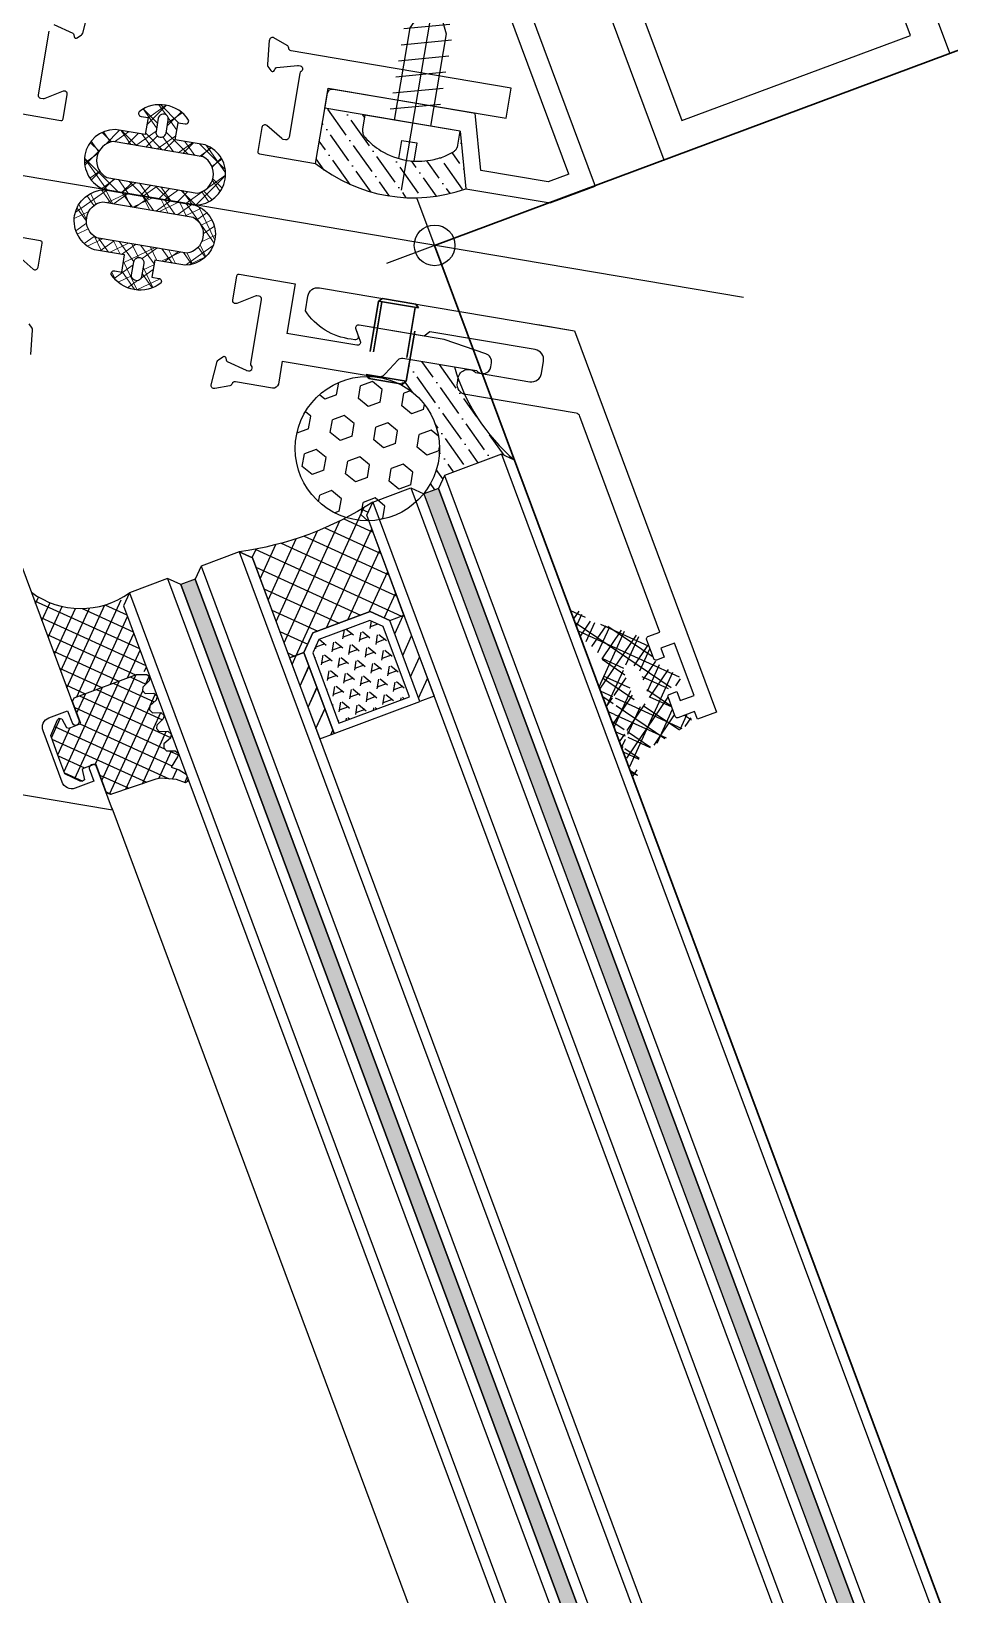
# Model space of a CAD drawing. Extents: x 12199666 to 24617114, y 1197707 to 2548648.
# Drawn here: x 12327070.4 to 12327160.7, y 1255445.2 to 1255598.9 of the extents above; entities that cross this region are included whole.
import ezdxf

# ---------------------------------------------------------------- set-up
doc = ezdxf.new("R2010")
doc.units = 0
doc.header["$LTSCALE"] = 10
doc.header["$MEASUREMENT"] = 0
for name, pattern in [('TX-PLAN-T1-F11$0$ACAD_ISO04W100', [30, 24, -3, 0, -3]), ('TX-PLAN-T1-F11$0$CENTER-PISA', [11, 6, -2, 1, -2]), ('TX-PLAN-T1-F11$0$DASHED', [0.75, 0.5, -0.25]), ('TX-PLAN-T1-F11$0$HIDDEN-PISA', [4.5, 2.5, -2])]:
    doc.linetypes.add(name, pattern=pattern)
for name, color, linetype, lineweight in [('TX-PLAN-T1-F11$0$_EDO-ALUMINIUM-SECTION', 90, 'Continuous', 30), ('TX-PLAN-T1-F11$0$Xref- ELE$0$Hatch', 9, 'Continuous', 13), ('TX-PLAN-T1-F11$0$Xref- ELE$0$Hatch @ 1 VP1', 9, 'Continuous', 13), ('TX-PLAN-T1-F11$0$Xref- ELE$0$Hatch @ 1 VPModel', 9, 'Continuous', 13), ('TX-PLAN-T1-F11$0$幕墙线', 114, 'Continuous', 30)]:
    doc.layers.add(name, color=color, linetype=linetype, lineweight=lineweight)
for name, color, linetype in [('TX-PLAN-T1-F11$0$AXIS', 3, 'Continuous'), ('TX-PLAN-T1-F11$0$CW', 4, 'Continuous'), ('TX-PLAN-T1-F11$0$F-Alum', 4, 'Continuous'), ('TX-PLAN-T1-F11$0$F-center', 6, 'TX-PLAN-T1-F11$0$ACAD_ISO04W100'), ('TX-PLAN-T1-F11$0$F-dim', 1, 'Continuous'), ('TX-PLAN-T1-F11$0$F-Glass', 5, 'Continuous'), ('TX-PLAN-T1-F11$0$F-seslants', 8, 'Continuous'), ('TX-PLAN-T1-F11$0$F_MISC', 8, 'Continuous'), ('TX-PLAN-T1-F11$0$GLAZING', 8, 'Continuous'), ('TX-PLAN-T1-F11$0$Hatch', 8, 'Continuous'), ('TX-PLAN-T1-F11$0$Hatch @ 1 VP1', 8, 'Continuous'), ('TX-PLAN-T1-F11$0$Hatch @ 1 VPModel', 8, 'Continuous'), ('TX-PLAN-T1-F11$0$PJ', 4, 'Continuous'), ('TX-PLAN-T1-F11$0$TC', 4, 'Continuous')]:
    doc.layers.add(name, color=color, linetype=linetype)

# ---------------------------------------------------------------- blocks, each defined once
blk = doc.blocks.new('*U339')
at = {"layer": 'TX-PLAN-T1-F11$0$Xref- ELE$0$Hatch @ 1 VP1'}
h = blk.add_hatch(dxfattribs=at)
h.set_pattern_fill('M_GASKET-PISA', color=256, pattern_type=2)
h.set_pattern_definition([(35.42361603529756, (-1214.761376000002, -14855.407933), (-0.8694256507828642, 1.222333439680349), []), (125.4236160352975, (-1214.761376000002, -14855.407933), (-1.222333439680349, -0.8694256507828639), [])])
edge = h.paths.add_edge_path(flags=16)
edge.add_line((-41815.07919855467, 17823.42139201995), (-41813.77919855462, 17823.42139201995))
edge.add_arc((-41813.77919855462, 17822.92139201995), 0.5, -90, 90, ccw=False)
edge.add_line((-41813.77919855462, 17822.42139201995), (-41815.07919855467, 17822.42139201995))
edge.add_arc((-41815.07919855467, 17822.92139201995), 0.5, 90, 270, ccw=False)
edge = h.paths.add_edge_path()
edge.add_line((-41813.27919855455, 17818.4213668968), (-41813.27919855462, 17821.42139201995))
edge.add_line((-41813.27919855462, 17821.42139201995), (-41814.97919855457, 17821.42139201995))
edge.add_line((-41814.97919855457, 17821.42139201995), (-41814.97919855457, 17820.72139202))
edge.add_arc((-41815.27919855458, 17820.72139201998), 0.3000000000174623, -115.05761541500061, 4.8635797611495946e-09, ccw=False)
edge.add_arc((-41813.09559109848, 17822.92139202004), 3.383607456175075, 133.070694364177, 226.9293056383509, ccw=False)
edge.add_arc((-41815.27919855466, 17825.12139202001), 0.3000000000240535, 2.084391326206969e-09, 115.0576154218833, ccw=False)
edge.add_line((-41814.97919855463, 17825.12139202002), (-41814.97919855457, 17824.42139201995))
edge.add_line((-41814.97919855457, 17824.42139201995), (-41813.27919855462, 17824.42139201995))
edge.add_line((-41813.27919855462, 17824.42139201995), (-41813.27919855468, 17827.42139201984))
edge.add_arc((-41810.27919855456, 17826.87139201984), 3.050000000114375, 10.388857815061783, 169.6111421849382, ccw=False)
edge.add_line((-41807.27919855445, 17827.42139201984), (-41807.27919855437, 17818.42139201997))
edge.add_arc((-41810.27919855451, 17818.97139202002), 3.050000000151531, 190.3888578138809, 349.6111421841629, ccw=False)
edge.add_line((-41812.07919855455, 17818.42136689683), (-41812.07919855467, 17827.42139201984))
edge.add_arc((-41810.27919855456, 17826.82523817369), 1.896153846257486, 18.324694090130095, 161.6753059098699, ccw=False)
edge.add_line((-41808.47919855445, 17827.42139201984), (-41808.47919855437, 17818.42139201996))
edge.add_arc((-41810.2791985545, 17819.01754586615), 1.896153846287313, 198.3246940877339, 341.6753059085472, ccw=False)
at = {"layer": 'TX-PLAN-T1-F11$0$Xref- ELE$0$Hatch @ 1 VPModel'}
h = blk.add_hatch(dxfattribs=at)
h.set_pattern_fill('M_GASKET-PISA', color=256, pattern_type=2)
h.set_pattern_definition([(45, (-1214.761376000002, -14855.407933), (-1.060660171779821, 1.060660171779821), []), (135, (-1214.761376000002, -14855.407933), (-1.060660171779821, -1.060660171779821), [])])
edge = h.paths.add_edge_path(flags=16)
edge.add_line((-41815.07919855467, 17823.42139201995), (-41813.77919855462, 17823.42139201995))
edge.add_arc((-41813.77919855462, 17822.92139201995), 0.5, -90, 90, ccw=False)
edge.add_line((-41813.77919855462, 17822.42139201995), (-41815.07919855467, 17822.42139201995))
edge.add_arc((-41815.07919855467, 17822.92139201995), 0.5, 90, 270, ccw=False)
edge = h.paths.add_edge_path()
edge.add_line((-41813.27919855455, 17818.4213668968), (-41813.27919855462, 17821.42139201995))
edge.add_line((-41813.27919855462, 17821.42139201995), (-41814.97919855457, 17821.42139201995))
edge.add_line((-41814.97919855457, 17821.42139201995), (-41814.97919855457, 17820.72139202))
edge.add_arc((-41815.27919855458, 17820.72139201998), 0.3000000000174623, -115.05761541500061, 4.8635797611495946e-09, ccw=False)
edge.add_arc((-41813.09559109848, 17822.92139202004), 3.383607456175075, 133.070694364177, 226.9293056383509, ccw=False)
edge.add_arc((-41815.27919855466, 17825.12139202001), 0.3000000000240535, 2.084391326206969e-09, 115.0576154218833, ccw=False)
edge.add_line((-41814.97919855463, 17825.12139202002), (-41814.97919855457, 17824.42139201995))
edge.add_line((-41814.97919855457, 17824.42139201995), (-41813.27919855462, 17824.42139201995))
edge.add_line((-41813.27919855462, 17824.42139201995), (-41813.27919855468, 17827.42139201984))
edge.add_arc((-41810.27919855456, 17826.87139201984), 3.050000000114375, 10.388857815061783, 169.6111421849382, ccw=False)
edge.add_line((-41807.27919855445, 17827.42139201984), (-41807.27919855437, 17818.42139201997))
edge.add_arc((-41810.27919855451, 17818.97139202002), 3.050000000151531, 190.3888578138809, 349.6111421841629, ccw=False)
edge.add_line((-41812.07919855455, 17818.42136689683), (-41812.07919855467, 17827.42139201984))
edge.add_arc((-41810.27919855456, 17826.82523817369), 1.896153846257486, 18.324694090130095, 161.6753059098699, ccw=False)
edge.add_line((-41808.47919855445, 17827.42139201984), (-41808.47919855437, 17818.42139201996))
edge.add_arc((-41810.2791985545, 17819.01754586615), 1.896153846287313, 198.3246940877339, 341.6753059085472, ccw=False)
blk = doc.blocks.new('TX-PLAN-T1-F11$0$Xref- ELE$0$GAE0002', base_point=(-41818.77919855453, 17822.92139201999))
at = {"color": 0, "linetype": 'ByBlock'}
for points in [[(-41813.27919855455, 17818.4213668968), (-41813.27919855462, 17821.42139201995), (-41814.97919855457, 17821.42139201995), (-41814.97919855457, 17820.72139202, -0.548945891858276), (-41815.4062573781, 17820.44962731407, -0.4340790099980792), (-41815.40625737821, 17825.39315672591, -0.5489458918577889), (-41814.97919855463, 17825.12139202002), (-41814.97919855457, 17824.42139201995), (-41813.27919855462, 17824.42139201995), (-41813.27919855468, 17827.42139201984, -0.8333333333398008), (-41807.27919855445, 17827.42139201984), (-41807.27919855437, 17818.42139201997, -0.833333333342024), (-41813.27919855468, 17818.42139202007)], [(-41812.07919855455, 17818.42136689683), (-41812.07919855467, 17827.42139201984, -0.7222222222395137), (-41808.47919855445, 17827.42139201984), (-41808.47919855437, 17818.42139201996, -0.7222222222456893), (-41812.07919855467, 17818.42139202007)]]:
    blk.add_lwpolyline(points, format="xyb", dxfattribs=at)
blk.add_lwpolyline([(-41815.07919855467, 17823.42139201995), (-41813.77919855462, 17823.42139201995, -0.9999999999999999), (-41813.77919855462, 17822.42139201995), (-41815.07919855467, 17822.42139201995, -0.9999999999999999)], format="xyb", close=True, dxfattribs=at)
at = {"layer": 'TX-PLAN-T1-F11$0$Xref- ELE$0$Hatch'}
blk.add_blockref('*U339', (0, 0), dxfattribs=at)
blk = doc.blocks.new('TX-PLAN-T1-F11$0$A$C3FFC0167')
at = {"layer": 'TX-PLAN-T1-F11$0$F-dim'}
for p, q in [((0, 5), (0, -5)), ((-5, 0), (5, 0))]:
    blk.add_line(p, q, dxfattribs=at)
blk.add_circle((0, 0), 2, dxfattribs=at)
blk = doc.blocks.new('TX-PLAN-T1-F11$0$#10x13_Pan-flat-3')
at = {"color": 8, "linetype": 'TX-PLAN-T1-F11$0$HIDDEN-PISA'}
for p, q in [((-1.711377303647168, 10.79835977248877), (1.327780362582416, 11.6126996170351)), ((-2.400000006142363, 9.013843874672602), (1.996997242757061, 10.19201573984174)), ((-2.40000000505097, 7.413843874674058), (2.39999999407155, 8.700000001605076)), ((-2.400000003959576, 5.813843874675513), (2.399999995162943, 7.100000001606531)), ((-2.400000002875458, 4.213843874676968), (2.399999996247061, 5.500000001607987)), ((-2.400000001784065, 2.613843874678423), (2.399999997338455, 3.900000001609442)), ((-2.400000000699947, 1.013843874672602), (2.399999998429848, 2.300000001610897))]:
    blk.add_line(p, q, dxfattribs=at)
for points in [[(-1.790000000022701, -1.251464709639549e-09), (-1.790000006294576, 9.199999998738349), (-8.869392331689596e-09, 12.99999999994179), (1.78999999370717, 9.200000001175795), (1.789999999979045, 1.178705133497715e-09)], [(-0.7499999975334504, -3.659838021652831), (-0.7499999987630872, -1.850000000558794), (0.7500000012369128, -1.849999999540159), (0.7500000024665496, -3.659838020634197)]]:
    blk.add_lwpolyline(points, dxfattribs=at)
at = {"color": 32, "flags": 128}
blk.add_lwpolyline([(-4.750000000021828, -3.281456883996725e-09), (-4.749999999090505, -1.390168597587035, 0.02044951340221976), (-4.746657334493648, -1.471864103412372, 0.04398758774826101), (-4.716998160060029, -1.644951949376264, 0.0521855455310235), (-4.643293307010026, -1.839642807550263, 0.08249689016993748), (-4.4499858410054, -2.104325317188341, 0.02582980303273893), (-4.372616108048533, -2.172696028275823, 0.07268352806201751), (-2.617075641232077, -3.194163244705123, 0.09869610361643641), (0.08183213378651999, -3.69952322718018, 0.08249638678170287), (2.347977953162626, -3.295875031042669, 0.05218730035141757), (3.66753867942316, -2.666293208916613, 0.03066688341591993), (4.372616110929812, -2.172696022316813, 0.01330350973470385), (4.413354222931957, -2.138474128398229, 0.03657129110302831), (4.515303253050661, -2.033838485651358, 0.03475147926750673), (4.597077649370476, -1.921637741856102, 0.02182096229391937), (4.640176463399257, -1.845784510762314, 0.02280395151312757), (4.677971628436353, -1.76281944513903, 0.02280645284837659), (4.708056659233989, -1.676747445577348, 0.02181846118107081), (4.729386651873938, -1.592163116256415, 0.03475398225205351), (4.74792484894715, -1.454558013821952, 0.01610989314854271), (4.750000000909495, -1.390168591096881), (4.749999999978172, 3.194145392626524e-09)], format="xyb", close=True, dxfattribs=at)
at = {"layer": 'TX-PLAN-T1-F11$0$AXIS', "color": 8, "linetype": 'TX-PLAN-T1-F11$0$CENTER-PISA'}
blk.add_line((-1.088483259081841e-08, 15.98909419596748), (4.547473508864641e-09, -6.700000000018917), dxfattribs=at)
blk = doc.blocks.new('TX-PLAN-T1-F11$0$TY001')
at = {"layer": 'TX-PLAN-T1-F11$0$F-seslants'}
h = blk.add_hatch(dxfattribs=at)
h.set_pattern_fill('ANSI36', color=256, scale=10)
h.set_pattern_definition([(45, (51659.15010211314, 73373.3115634953), (0.6629126073623882, 2.430679560328757), [3.125, -0.625, 0, -0.625])])
h.paths.add_polyline_path([(9.31932475650683, 8.505888903877349, -0.02582980297440925), (9.387695467565209, 8.583258636601386, -0.08249689016993748), (9.65237797726877, 8.776566102431389, -0.05218554553102349), (9.847068835515529, 8.8502709553577, -0.04398758774826101), (10.02015668153763, 8.879930129667628, -0.0204495134361547), (10.10185218742117, 8.883272794206277), (11.49202078185044, 8.88327279422083), (11.49202078161761, 12.88240874800249), (6, 12.88240874816256, 0.2608104144078784), (6, -2.09538701477868), (11.49202078185044, -0.6167272057937225), (10.101852187654, -0.6167272057937225, -0.01610989316636307), (10.03746276488528, -0.6146520537877223, -0.03475398225205351), (9.89985766238533, -0.5961138566199224, -0.02181846118107081), (9.815273333108053, -0.5747838639217662, -0.02280645284837659), (9.729201333597302, -0.5446988330659224, -0.02280395151312758), (9.646236267872155, -0.5069036679778947, -0.02182096229391937), (9.570383036741987, -0.4638048538909061, -0.03475147926750674), (9.458182292990386, -0.3820304574910551, -0.03657129110302829), (9.353546650381759, -0.2800814273068681, -0.0133035096243883), (9.319324756739661, -0.2393433156394167, -0.03066688343163973), (8.825727570336312, 0.4657341165584512, -0.05218730035141757), (8.196145749185234, 1.78529484324099, -0.08249638678170287), (7.792497554561123, 4.051440662879031, -0.09869610361643641), (8.297857538796961, 6.750348437562934, -0.0726835280703614)])
at = {"layer": 'TX-PLAN-T1-F11$0$F-Alum', "flags": 128}
for points in [[(6, 44.62494049289671), (6, 44.62494049289671), (6, 38.28240872183233, 0.4142135623219491), (6.199999999953434, 38.08240872186434), (8.604907018365338, 38.08240872184979, 0.5854977655323537), (8.860984503291547, 38.53869154803397), (7.843922599917278, 40.20520002186822, -0.1378519999999419), (7.800000000046566, 40.3614829218568), (7.800000000046566, 40.58240872186434, -0.4142140000029491), (8.099999999860302, 40.8824087218527), (14.45278639998287, 40.8824087218818, 0.2134219999990182)], [(15.18977779988199, 40.5442587218713), (14.6587175000459, 38.56231472185755, -0.2679490000007903), (14.51729610003531, 38.42089332187606), (14.34823619993404, 38.37559392186813, 0.2679489999965194), (14.20681490004063, 38.2341725218721, 0.06554299999994298), (14.19999999995343, 38.18240872188471, 0.198911999996341), (14.25857870001346, 38.04098732185957), (14.62233179993927, 37.67723432186176, 0.1763269999970842), (14.80831709993072, 37.59050792186463), (17.17385330004618, 37.38355032185791, 0.0218199999991916)]]:
    blk.add_lwpolyline(points, format="xyb", dxfattribs=at)
blk.add_lwpolyline([(9.09255196643062, -11.85761746624485), (78.35422935755923, 28.15642345116066), (78.35422935755923, 67.55850777409796), (65.99552698526531, 88.95061007936602), (67.72729847277515, 89.95109372012666), (80.35422935755923, 68.09470547204546), (80.35422935755923, 27.00209521962097), (8.361264120787382, -14.58987259608693)], dxfattribs=at)
at = {"layer": 'TX-PLAN-T1-F11$0$F-Alum'}
blk.add_lwpolyline([(16.49999999860302, -4.866727205939242), (16.49999999930151, 14.37491890779347), (16.5, 17.08240862868843, -0.3595081371707617), (16.74324940005317, 17.37699217445333, 0.2637249999956934), (16.96840649982914, 17.56896947445057), (17.48190779983997, 18.97980277445458, 0.08748900000110169), (17.5, 19.08240877445496, 0.414214000000818), (17.19999999995343, 19.38240877445787, 0.0218199999991916), (17.17385330004618, 19.38126717446721), (14.80831709993072, 19.17430957446049, 0.1763269999970842), (14.62233179993927, 19.08758317446336), (14.25857870001346, 18.72383017446555, 0.198911999996341), (14.19999999995343, 18.58240877444041, 0.06554299999994298), (14.20681490004063, 18.53064497445303, 0.2679489999965194), (14.34823619993404, 18.38922357445699), (14.51729610003531, 18.34392417444906, -0.2679490000007903), (14.6587175000459, 18.20250277446758), (15.18977779988199, 16.22055877445382, -0.06554300000034483), (15.19999999995343, 16.14291307446547), (15.19999999995343, 15.98240877444914, -0.4142139999965558), (14.89999999990687, 15.68240877446078, -0.2134220000012545), (14.67639319994487, 15.78240877445205, 0.2134219999990182), (14.45278639998287, 15.88240877444332), (8.099999999860302, 15.88240877447242, -0.4142140000029491), (7.800000000046566, 16.18240877446078), (7.800000000046566, 16.40333457446832, -0.1378519999999419), (7.843922599917278, 16.5596174744569), (8.860984503291547, 18.22612594829116, 0.5854977655323537), (8.604907018365338, 18.68240877447533), (6.199999999953434, 18.68240877446078, 0.4142135623219491), (6, 18.4824087744928), (6, 12.88240874816256), (12.98969077528454, 12.88240874795883, -0.4142135623730951), (13.48969077528454, 12.38240874795883), (13.48969077528454, -4.866727205939242)], format="xyb", close=True, dxfattribs=at)
for points in [[(11.49202078185044, -0.6167272057937225), (11.49202078161761, 12.88240874814801), (13.48969077528454, 12.88240874817711), (13.48969077528454, -1.772401534864912)], [(11.49202078185044, -0.6167272057937225), (6, -2.09538701477868), (6, -10.50267945055384), (8.361264120787382, -14.58987259608693)], [(9.09255196643062, -11.85761746624485), (8, -9.966481752388063), (8, -3.249715246318374), (13.48969077528454, -1.772401534864912)]]:
    blk.add_lwpolyline(points, dxfattribs=at)
at = {"layer": 'TX-PLAN-T1-F11$0$F-Alum', "flags": 128}
for points in [[(38.00336015643552, -5.828000438850722), (12.03444380452856, -20.8308320096985), (27.04169837292284, -46.80740424868418), (53.01061472506262, -31.80457267785096)], [(36.90642838552594, -9.926383129684837), (16.13282649754547, -21.92776378113194), (28.13863014383242, -42.70902155785006), (48.91223203204572, -30.70764090638841)]]:
    blk.add_lwpolyline(points, close=True, dxfattribs=at)
at = {"layer": 'TX-PLAN-T1-F11$0$F-center'}
blk.add_line((0, -30.81192101103079), (0, 345.6712806450087), dxfattribs=at)
at = {"layer": 'TX-PLAN-T1-F11$0$Hatch'}
blk.add_arc((19.38038502889685, 5.393510866648285), 15.33356758874301, 150.764598416439, 209.2354015835611, dxfattribs=at)
at = {"layer": 'TX-PLAN-T1-F11$0$F_MISC', "extrusion": (3.582137313528093e-07, -2.990597548224695e-06, 0.9999999999954641), "xscale": -1, "rotation": 359.8842813538839}
blk.add_blockref('TX-PLAN-T1-F11$0$Xref- ELE$0$GAE0002', (11.49183384958219, 28.36670197434236, -9.659877161339247e-05), dxfattribs=at)
at = {"layer": 'TX-PLAN-T1-F11$0$F_MISC'}
for name, p, rotation in [('TX-PLAN-T1-F11$0$#10x13_Pan-flat-3', (11.49202078185044, 4.133272794191726), 269.9999999616367), ('TX-PLAN-T1-F11$0$A$C3FFC0167', (0, 0), 30.01599997489868)]:
    blk.add_blockref(name, p, dxfattribs=dict(at, rotation=rotation))
blk = doc.blocks.new('*U340')
at = {"layer": 'TX-PLAN-T1-F11$0$Hatch @ 1 VP1'}
h = blk.add_hatch(dxfattribs=at)
h.set_pattern_fill('M_GASKET-PISA', color=256, style=0, pattern_type=2)
h.set_pattern_definition([(35.42361603529756, (46.60972058696914, 1.263505759628975), (-0.8694256507828639, 1.222333439680349), []), (125.4236160352975, (46.60972058696914, 1.263505759628975), (-1.222333439680349, -0.8694256507828639), [])])
edge = h.paths.add_edge_path()
edge.add_arc((-1.005758292417113, 2.700000001565058), 1.500000000000064, 269.9999999999914, 310.5724313148193)
edge.add_line((-0.03014508089836454, 1.560623478412708), (1.229683999648614, 2.639376524703948))
edge.add_arc((2.205297211167363, 1.500000001551598), 1.500000000000089, 89.99999999999142, 130.5724313148186, ccw=False)
edge.add_line((2.20529721116759, 3.000000001551598), (2.741785272946117, 3.00000000156524))
edge.add_arc((2.741785272946345, 6.00000000156524), 3.000000000000028, 269.9999999999956, 323.2382780301331)
edge.add_line((5.145179432466875, 4.204534459154274), (7.713046174758574, 7.641857975019775))
edge.add_arc((7.793159313408751, 7.58200912360553), 0.09999999999985255, 115.93827802975, 143.2382780298942, ccw=False)
edge.add_line((7.749419046879666, 7.671935699677306), (9.503507258835953, 8.525123814462859))
edge.add_arc((9.394279516007828, 8.750000003056812), 0.249999999999963, 295.9069544241082, 449.9999999998437)
edge.add_line((9.39427951600851, 9.000000003056812), (6.620583798811595, 9.000000003062269))
edge.add_line((6.620583798811595, 9.000000003062269), (4.773622509620282, 8.04671219667307))
edge.add_arc((3.62699862340969, 10.26825527831079), 2.499999999999945, 214.0621029693552, 297.299999999996, ccw=False)
edge.add_arc((1.307391891253701, 8.70000000312939), 0.2999999999997213, 34.06210296926611, 89.99999999978287)
edge.add_line((1.307391891254838, 9.000000003128662), (-1.589216802361761, 9.000000003135028))
edge.add_arc((-1.589216802362216, 8.750000003135028), 0.2499999999999152, 89.99999999989583, 256.4770942316625)
edge.add_line((-1.64767532243286, 8.506930874220416), (-0.02726917610675628, 8.096945104279257))
edge.add_arc((-0.05179766443939116, 7.999999999915417), 0.0999999999999834, -90.00000000013023, 75.80132993312759, ccw=False)
edge.add_line((-0.05179766443961853, 7.899999999915053), (-0.108955418213327, 7.899999999915053))
edge.add_arc((-0.1089554182137817, 10.39999999991505), 2.499999999999434, 215.2344178976467, 270.00000000001046, ccw=False)
edge.add_arc((-2.2326314786485, 8.900000003135574), 0.1000000000007252, 35.234417898605, 90.00000000078164)
edge.add_line((-2.232631478649864, 9.000000003135938), (-4.881168839528527, 9.000000003142304))
edge.add_arc((-4.881168839528982, 8.750000003142304), 0.2500000000000154, 89.99999999989578, 256.4770942317193)
edge.add_line((-4.939627359599399, 8.506930874227692), (-3.319221213273295, 8.096945104286533))
edge.add_arc((-3.34374970160593, 7.999999999922693), 0.0999999999999834, -90.00000000013023, 75.80132993312759, ccw=False)
edge.add_line((-3.343749701606157, 7.899999999922329), (-3.400907455379411, 7.899999999922329))
edge.add_arc((-3.400907455379865, 10.39999999992233), 2.499999999999949, 214.3262280799825, 270.0000000000104, ccw=False)
edge.add_arc((-5.548092091564513, 8.933849210224253), 0.1000000000000372, 34.32622808016425, 110.1544525972612)
edge.add_arc((-6.443927377176806, 11.37464398673728), 2.499999999999543, 265.3665045616222, 290.154452597025, ccw=False)
edge.add_line((-6.645881460149894, 8.88281442828611), (-8.091786761774756, 9.000000003144123))
edge.add_arc((-8.111982170071997, 8.750817047299279), 0.2499999999999778, 85.36650456163848, 250.7880419743665)
edge.add_line((-8.194248104436383, 8.514740119067937), (-7.412072788158412, 8.239907198840228))
edge.add_arc((-8.075076055456293, 6.352997909141777), 1.999999999999966, 8.473551534714375, 70.64005609634751, ccw=False)
edge.add_line((-6.096908078050546, 6.64770361517094), (-5.244518011203127, 2.024790390883936))
edge.add_arc((-4.749999999999773, 2.098627621301603), 0.5000000000001517, 188.4921821239047, 359.9999999997688)
edge.add_line((-4.249999999999773, 2.098627621299784), (-4.249999999999773, 2.700000001565058))
edge.add_arc((-3.949999999999818, 2.700000001565058), 0.3000000000000682, 90, 180.0000000000217, ccw=False)
edge.add_line((-3.949999999999818, 3.00000000156524), (-1.55130166063168, 3.00000000156524))
edge.add_arc((-1.55130166063168, 2.700000001565058), 0.3000000000000966, 2.7114310796605423e-11, 90, ccw=False)
edge.add_line((-1.251301660631498, 2.700000001565058), (-1.251301660631498, 1.400000001564877))
edge.add_arc((-1.051301660631452, 1.400000001564877), 0.1999999999999602, 180.0000000000408, 270)
edge.add_line((-1.051301660631452, 1.200000001565058), (-1.00575829241734, 1.200000001565058))
edge = h.paths.add_edge_path(flags=16)
edge.add_arc((-1.310476532774146, 5.200000001565058), 0.4999999999999456, 188.3111422397304, 269.9999999999739)
edge.add_line((-1.310476532774373, 4.700000001565058), (1.520024613216037, 4.700000001565058))
edge.add_arc((1.520024613216037, 5.200000001565058), 0.4999999999999762, 270, 323.238278030144)
edge.add_line((1.920590306469421, 4.900755744496564), (2.29411737345049, 5.400755744496564))
edge.add_arc((1.893551680196879, 5.700000001565058), 0.5000000000000022, 323.2382780301569, 450)
edge.add_line((1.893551680196879, 6.200000001565058), (-1.456559369031083, 6.200000001565058))
edge.add_arc((-1.456559369031311, 5.700000001565058), 0.4999999999998603, 89.99999999997395, 188.3111422397347)
edge.add_line((-1.95130821782368, 5.627725686498707), (-1.80522538156697, 5.127725686498707))
at = {"layer": 'TX-PLAN-T1-F11$0$Hatch @ 1 VPModel'}
h = blk.add_hatch(dxfattribs=at)
h.set_pattern_fill('M_GASKET-PISA', color=256, style=0, pattern_type=2)
h.set_pattern_definition([(45, (45.74999999999977, 8.999999999998408), (-1.060660171779821, 1.060660171779821), []), (135, (45.74999999999977, 8.999999999998408), (-1.060660171779821, -1.060660171779821), [])])
edge = h.paths.add_edge_path()
edge.add_arc((-1.005758292417113, 2.700000001565058), 1.500000000000064, 269.9999999999914, 310.5724313148193)
edge.add_line((-0.03014508089836454, 1.560623478412708), (1.229683999648614, 2.639376524703948))
edge.add_arc((2.205297211167363, 1.500000001551598), 1.500000000000089, 89.99999999999142, 130.5724313148186, ccw=False)
edge.add_line((2.20529721116759, 3.000000001551598), (2.741785272946117, 3.00000000156524))
edge.add_arc((2.741785272946345, 6.00000000156524), 3.000000000000028, 269.9999999999956, 323.2382780301331)
edge.add_line((5.145179432466875, 4.204534459154274), (7.713046174758574, 7.641857975019775))
edge.add_arc((7.793159313408751, 7.58200912360553), 0.09999999999985255, 115.93827802975, 143.2382780298942, ccw=False)
edge.add_line((7.749419046879666, 7.671935699677306), (9.503507258835953, 8.525123814462859))
edge.add_arc((9.394279516007828, 8.750000003056812), 0.249999999999963, 295.9069544241082, 449.9999999998437)
edge.add_line((9.39427951600851, 9.000000003056812), (6.620583798811595, 9.000000003062269))
edge.add_line((6.620583798811595, 9.000000003062269), (4.773622509620282, 8.04671219667307))
edge.add_arc((3.62699862340969, 10.26825527831079), 2.499999999999945, 214.0621029693552, 297.299999999996, ccw=False)
edge.add_arc((1.307391891253701, 8.70000000312939), 0.2999999999997213, 34.06210296926611, 89.99999999978287)
edge.add_line((1.307391891254838, 9.000000003128662), (-1.589216802361761, 9.000000003135028))
edge.add_arc((-1.589216802362216, 8.750000003135028), 0.2499999999999152, 89.99999999989583, 256.4770942316625)
edge.add_line((-1.64767532243286, 8.506930874220416), (-0.02726917610675628, 8.096945104279257))
edge.add_arc((-0.05179766443939116, 7.999999999915417), 0.0999999999999834, -90.00000000013023, 75.80132993312759, ccw=False)
edge.add_line((-0.05179766443961853, 7.899999999915053), (-0.108955418213327, 7.899999999915053))
edge.add_arc((-0.1089554182137817, 10.39999999991505), 2.499999999999434, 215.2344178976467, 270.00000000001046, ccw=False)
edge.add_arc((-2.2326314786485, 8.900000003135574), 0.1000000000007252, 35.234417898605, 90.00000000078164)
edge.add_line((-2.232631478649864, 9.000000003135938), (-4.881168839528527, 9.000000003142304))
edge.add_arc((-4.881168839528982, 8.750000003142304), 0.2500000000000154, 89.99999999989578, 256.4770942317193)
edge.add_line((-4.939627359599399, 8.506930874227692), (-3.319221213273295, 8.096945104286533))
edge.add_arc((-3.34374970160593, 7.999999999922693), 0.0999999999999834, -90.00000000013023, 75.80132993312759, ccw=False)
edge.add_line((-3.343749701606157, 7.899999999922329), (-3.400907455379411, 7.899999999922329))
edge.add_arc((-3.400907455379865, 10.39999999992233), 2.499999999999949, 214.3262280799825, 270.0000000000104, ccw=False)
edge.add_arc((-5.548092091564513, 8.933849210224253), 0.1000000000000372, 34.32622808016425, 110.1544525972612)
edge.add_arc((-6.443927377176806, 11.37464398673728), 2.499999999999543, 265.3665045616222, 290.154452597025, ccw=False)
edge.add_line((-6.645881460149894, 8.88281442828611), (-8.091786761774756, 9.000000003144123))
edge.add_arc((-8.111982170071997, 8.750817047299279), 0.2499999999999778, 85.36650456163848, 250.7880419743665)
edge.add_line((-8.194248104436383, 8.514740119067937), (-7.412072788158412, 8.239907198840228))
edge.add_arc((-8.075076055456293, 6.352997909141777), 1.999999999999966, 8.473551534714375, 70.64005609634751, ccw=False)
edge.add_line((-6.096908078050546, 6.64770361517094), (-5.244518011203127, 2.024790390883936))
edge.add_arc((-4.749999999999773, 2.098627621301603), 0.5000000000001517, 188.4921821239047, 359.9999999997688)
edge.add_line((-4.249999999999773, 2.098627621299784), (-4.249999999999773, 2.700000001565058))
edge.add_arc((-3.949999999999818, 2.700000001565058), 0.3000000000000682, 90, 180.0000000000217, ccw=False)
edge.add_line((-3.949999999999818, 3.00000000156524), (-1.55130166063168, 3.00000000156524))
edge.add_arc((-1.55130166063168, 2.700000001565058), 0.3000000000000966, 2.7114310796605423e-11, 90, ccw=False)
edge.add_line((-1.251301660631498, 2.700000001565058), (-1.251301660631498, 1.400000001564877))
edge.add_arc((-1.051301660631452, 1.400000001564877), 0.1999999999999602, 180.0000000000408, 270)
edge.add_line((-1.051301660631452, 1.200000001565058), (-1.00575829241734, 1.200000001565058))
edge = h.paths.add_edge_path(flags=16)
edge.add_arc((-1.310476532774146, 5.200000001565058), 0.4999999999999456, 188.3111422397304, 269.9999999999739)
edge.add_line((-1.310476532774373, 4.700000001565058), (1.520024613216037, 4.700000001565058))
edge.add_arc((1.520024613216037, 5.200000001565058), 0.4999999999999762, 270, 323.238278030144)
edge.add_line((1.920590306469421, 4.900755744496564), (2.29411737345049, 5.400755744496564))
edge.add_arc((1.893551680196879, 5.700000001565058), 0.5000000000000022, 323.2382780301569, 450)
edge.add_line((1.893551680196879, 6.200000001565058), (-1.456559369031083, 6.200000001565058))
edge.add_arc((-1.456559369031311, 5.700000001565058), 0.4999999999998603, 89.99999999997395, 188.3111422397347)
edge.add_line((-1.95130821782368, 5.627725686498707), (-1.80522538156697, 5.127725686498707))
blk = doc.blocks.new('TX-PLAN-T1-F11$0$A$C08103915')
at = {"layer": 'TX-PLAN-T1-F11$0$Hatch'}
blk.add_blockref('*U340', (0, 0), dxfattribs=at)
blk = doc.blocks.new('TX-PLAN-T1-F11$0$A$C57E61DF8')
at = {"layer": 'TX-PLAN-T1-F11$0$GLAZING'}
h = blk.add_hatch(dxfattribs=at)
h.set_pattern_fill('ANSI37', color=256, scale=10)
h.set_pattern_definition([(45, (33510.59369597723, 50850.56907076713), (-0.8838834764831844, 0.8838834764831844), []), (135, (33510.59369597723, 50850.56907076713), (-0.8838834764831844, -0.8838834764831843), [])])
h.paths.add_polyline_path([(0, -11.16902688858681), (-0.2901045945036458, -10.95144844270544), (-0.652735337644117, -10.1536608078095), (-0.9428399321477627, -10.0086085105504), (-1.305470675288234, -10.1536608078095), (-1.59557526979188, -10.95144844270544), (-1.958206012932351, -11.16902688858681), (-2.320836756065546, -10.95144844270544), (-2.610941350576468, -10.1536608078095), (-2.973572093709663, -10.0086085105504), (-3.336202836850134, -10.1536608078095), (-3.62630743135378, -10.95144844270544), (-3.988938174494251, -11.16902688858681), (-4.279042768997897, -10.95144844270544), (-5.004304255271563, -10.0086085105504), (-5.511987295663857, -10.66134384819452), (-6.164722633307974, -11.16902688858681), (-6.599879525070719, -11.16902688858681), (-6.889984119574365, -11.02397459133499), (-6.962510268203914, -10.80639614545362), (-6.309774930559797, -10.08113465917995), (-5.65703959291568, -8.703137835262169), (-5.584513444286131, -8.195454794869875), (-5.439461147034308, -3.481255134109233), (-5.149356552523386, -3.191150539598311), (-2.103258310184174, -3.191150539598311), (-2.103258310184174, -1.958206012939627), (-2.175784458813723, -1.740627567058254), (-3.191150539591035, -1.595575269799156), (-3.263676688220585, -1.377996823917783), (-3.191150539591035, -1.160418378036411), (-1.958206012932351, 0), (0, 0), (2.0307321615619, 0), (3.263676688227861, -1.160418378036411), (3.336202836850134, -1.377996823917783), (3.191150539598311, -1.595575269799156), (2.248310607443273, -1.740627567058254), (2.10325831019145, -1.958206012939627), (2.10325831019145, -3.191150539598311), (4.424095066256996, -3.191150539598311), (4.714199660767918, -3.481255134109233), (4.714199660767918, -10.0086085105504), (4.351568917634722, -10.95144844270544), (3.988938174494251, -11.16902688858681), (4.061464323123801, -11.16902688858681), (3.698833579990605, -10.95144844270544), (3.336202836850134, -10.1536608078095), (3.046098242346488, -10.0086085105504), (2.683467499206017, -10.1536608078095), (2.393362904702371, -10.95144844270544), (2.0307321615619, -11.16902688858681), (1.668101418428705, -10.95144844270544), (1.377996823917783, -10.1536608078095), (1.015366080784588, -10.0086085105504), (0.652735337644117, -10.1536608078095), (0.3626307431404712, -10.95144844270544)])
at = {"layer": 'TX-PLAN-T1-F11$0$GLAZING', "flags": 128}
blk.add_lwpolyline([(0, -11.16902688858681), (-0.2901045945036458, -10.95144844270544), (-0.652735337644117, -10.1536608078095), (-0.9428399321477627, -10.0086085105504), (-1.305470675288234, -10.1536608078095), (-1.59557526979188, -10.95144844270544), (-1.958206012932351, -11.16902688858681), (-2.320836756065546, -10.95144844270544), (-2.610941350576468, -10.1536608078095), (-2.973572093709663, -10.0086085105504), (-3.336202836850134, -10.1536608078095), (-3.62630743135378, -10.95144844270544), (-3.988938174494251, -11.16902688858681), (-4.279042768997897, -10.95144844270544), (-5.004304255271563, -10.0086085105504), (-5.511987295663857, -10.66134384819452), (-6.164722633307974, -11.16902688858681), (-6.599879525070719, -11.16902688858681), (-6.889984119574365, -11.02397459133499), (-6.962510268203914, -10.80639614545362), (-6.309774930559797, -10.08113465917995), (-5.65703959291568, -8.703137835262169), (-5.584513444286131, -8.195454794869875), (-5.439461147034308, -3.481255134109233), (-5.149356552523386, -3.191150539598311), (-2.103258310184174, -3.191150539598311), (-2.103258310184174, -1.958206012939627), (-2.175784458813723, -1.740627567058254), (-3.191150539591035, -1.595575269799156), (-3.263676688220585, -1.377996823917783), (-3.191150539591035, -1.160418378036411), (-1.958206012932351, 0), (0, 0), (2.0307321615619, 0), (3.263676688227861, -1.160418378036411), (3.336202836850134, -1.377996823917783), (3.191150539598311, -1.595575269799156), (2.248310607443273, -1.740627567058254), (2.10325831019145, -1.958206012939627), (2.10325831019145, -3.191150539598311), (4.424095066256996, -3.191150539598311), (4.714199660767918, -3.481255134109233), (4.714199660767918, -10.0086085105504), (4.351568917634722, -10.95144844270544), (3.988938174494251, -11.16902688858681), (4.061464323123801, -11.16902688858681), (3.698833579990605, -10.95144844270544), (3.336202836850134, -10.1536608078095), (3.046098242346488, -10.0086085105504), (2.683467499206017, -10.1536608078095), (2.393362904702371, -10.95144844270544), (2.0307321615619, -11.16902688858681), (1.668101418428705, -10.95144844270544), (1.377996823917783, -10.1536608078095), (1.015366080784588, -10.0086085105504), (0.652735337644117, -10.1536608078095), (0.3626307431404712, -10.95144844270544)], close=True, dxfattribs=at)
blk = doc.blocks.new('*U161')
at = {"linetype": 'Continuous'}
for points in [[(-39.56000000512402, 1.000000000547189), (-39.55999967636551, 918.7199344708067), (-41.07999967636551, 918.7199344702589), (-41.08000000512402, 0.9999999999995453)], [(-14.04000000000174, 1.000000001268106), (-14.03999967124323, 918.7199344715276), (-15.55999967124323, 918.7199344715275), (-15.56000000000174, 1.000000001268219)]]:
    blk.add_hatch(color=4, dxfattribs=at).paths.add_polyline_path(points)
at = {"layer": 'TX-PLAN-T1-F11$0$TC'}
h = blk.add_hatch(dxfattribs=at)
h.set_pattern_fill('ANSI31', color=256, scale=0.5, style=0)
h.set_pattern_definition([(45, (41571.46289831595, 2291.421798867439), (-1.122532015133644, 1.122532015133644), [])])
h.paths.add_polyline_path([(-32.06000000512402, 19.99999538405465), (-32.06000001701294, 11.49999538405465), (-33.56000002024346, 11.49999538405465), (-33.56000000835455, 19.99999538405465)])
h = blk.add_hatch(dxfattribs=at)
h.set_pattern_fill('ANSI31', color=256, scale=0.5, style=0)
h.set_pattern_definition([(45, (41571.46289831595, 2291.421798879027), (-1.122532015133644, 1.122532015133644), [])])
h.paths.add_polyline_path([(-23.06000000865286, 19.99999538405465), (-23.05999999676395, 11.49999538405465), (-21.55999999353342, 11.49999538405465), (-21.56000000542234, 19.99999538405465)])
h = blk.add_hatch(dxfattribs=at)
h.set_pattern_fill('ANSI31', color=256, scale=0.5, style=0)
h.set_pattern_definition([(45, (41571.46289831595, 2291.421798876314), (-1.122532015133644, 1.122532015133644), [])])
h.paths.add_polyline_path([(-23.05999999999447, 19.99999538405465), (-23.05999998811283, 11.49999538405465), (-21.55999998488231, 11.49999538405465), (-21.55999999676395, 19.99999538405465)])
h = blk.add_hatch(dxfattribs=at)
h.set_pattern_fill('HONEY', color=256, scale=0.3, style=0)
h.set_pattern_definition([(0, (41571.46289831595, 2291.421798879027), (1.42875, 0.8248889999999999), [0.9524999999999999, -1.905]), (120, (41571.46289831595, 2291.421798879027), (-1.428749829302342, 0.8248892956570172), [0.9524999999999981, -1.904999999999996]), (59.99999999999999, (41571.46289831595, 2291.421798879027), (1.706976584081587e-07, 1.649778295657017), [-1.905, 0.9524999999999999])])
h.paths.add_polyline_path([(-24.89137084665388, 10.79999538405756), (-23.8599999967523, 11.83136623395914), (-23.8599999967523, 19.19999538405902), (-31.26000000836619, 19.19999538405902), (-31.26000000836619, 11.83136623395914), (-30.22862915846461, 10.79999538405756)])
h = blk.add_hatch(dxfattribs=at)
h.set_pattern_fill('ANSI37', color=256, scale=0.5, style=0)
h.set_pattern_definition([(45, (41571.46289831595, 2291.421798879027), (-1.122532015133644, 1.122532015133644), []), (135, (41571.46289831595, 2291.421798879027), (-1.122532015133644, -1.122532015133644), [])])
edge = h.paths.add_edge_path()
edge.add_line((-27.560000006521, 9.999995384054653), (-30.56000000835455, 9.999995384054653))
edge.add_line((-30.56000000835455, 9.999995384054653), (-32.06000000835455, 11.49999538405465))
edge.add_line((-32.06000000835455, 11.49999538405465), (-33.56000000512402, 11.49999538405465))
edge.add_line((-33.56000000512402, 11.49999538405465), (-33.56000000512402, 1.000000001267761))
edge.add_line((-33.56000000512402, 1.000000001267761), (-34.56000000512402, 1.267761007284207e-09))
edge.add_arc((-27.56000000688844, -31.14559677375994), 31.92253433623205, 77.33320347818409, 102.66679652181591, ccw=False)
edge.add_line((-20.56000000865286, 1.267761007284207e-09), (-21.56000000865286, 1.000000001267761))
edge.add_line((-21.56000000865286, 1.000000001267761), (-21.56000000865286, 11.49999538405465))
edge.add_line((-21.56000000865286, 11.49999538405465), (-23.06000000542234, 11.49999538405465))
edge.add_line((-23.06000000542234, 11.49999538405465), (-24.56000000542234, 9.999995384054653))
edge.add_line((-24.56000000542234, 9.999995384054653), (-27.560000006521, 9.999995384054653))
at = {"color": 4, "linetype": 'Continuous'}
for points in [[(-39.56000000512402, 1.000000000547189), (-39.55999967636551, 918.7199344708067), (-41.07999967636551, 918.7199344702589), (-41.08000000512402, 0.9999999999995453)], [(-14.04000000000174, 1.000000001268106), (-14.03999967124323, 918.7199344715276), (-15.55999967124323, 918.7199344715275), (-15.56000000000174, 1.000000001268219)]]:
    blk.add_lwpolyline(points, close=True, dxfattribs=at)
at = {"layer": 'TX-PLAN-T1-F11$0$F-Glass'}
for points in [[(-49.07999967636551, 918.7199344702591), (-49.08000000512402, 0.9999999999995453), (-48.08000000512402, -4.547473508864641e-13), (-42.08000000512402, -4.547473508864641e-13), (-41.08000000512402, 0.9999999999995453), (-41.07999967636551, 918.7199344702593)], [(-33.55999967636551, 918.7199344715275), (-33.56000000512402, 1.000000001267765), (-34.56000000512402, 1.267764559997886e-09), (-38.56000000512402, 5.471889608088532e-10), (-39.56000000512402, 1.000000000547189), (-39.55999967636551, 918.719934470807)], [(-21.55999967124323, 918.7199344715275), (-21.55999999999447, 1.000000001267765), (-20.55999999999447, 1.267764559997886e-09), (-16.55999999999447, 1.267764559997886e-09), (-15.55999999999447, 1.000000001267765), (-15.55999967124323, 918.7199344715275)], [(-14.03999967124323, 918.7199344715276), (-14.04000000000174, 1.000000001268106), (-13.04000000000174, 1.268105620511051e-09), (-9.040000000001742, 1.988681219700084e-09), (-8.040000000001742, 1.000000001988681), (-8.039999671243232, 918.7199344722485)]]:
    blk.add_lwpolyline(points, dxfattribs=at)
at = {"layer": 'TX-PLAN-T1-F11$0$PJ'}
for points in [[(-32.06000000512402, 19.99999538405465), (-32.06000001701294, 11.49999538405465), (-33.56000002024346, 11.49999538405465), (-33.56000000835455, 19.99999538405465)], [(-23.06000000865286, 19.99999538405465), (-23.05999999676395, 11.49999538405465), (-21.55999999353342, 11.49999538405465), (-21.56000000542234, 19.99999538405465)], [(-23.05999999999447, 19.99999538405465), (-23.05999998811283, 11.49999538405465), (-21.55999998488231, 11.49999538405465), (-21.55999999676395, 19.99999538405465)]]:
    blk.add_lwpolyline(points, close=True, dxfattribs=at)
at = {"layer": 'TX-PLAN-T1-F11$0$PJ', "ltscale": 3}
for points in [[(-24.55999999676395, 9.999995384054653), (-23.05999999676395, 11.49999538405465), (-23.05999999676395, 19.99999538405465), (-32.06000000835455, 19.99999538405465), (-32.06000000835455, 11.49999538405465), (-30.56000000835455, 9.999995384054653)], [(-24.89137084665388, 10.79999538405756), (-23.8599999967523, 11.83136623395914), (-23.8599999967523, 19.19999538405902), (-31.26000000836619, 19.19999538405902), (-31.26000000836619, 11.83136623395914), (-30.22862915846461, 10.79999538405756)]]:
    blk.add_lwpolyline(points, close=True, dxfattribs=at)
at = {"layer": 'TX-PLAN-T1-F11$0$PJ'}
blk.add_lwpolyline([(-27.560000006521, 9.999995384054653), (-30.56000000835455, 9.999995384054653), (-32.06000000835455, 11.49999538405465), (-33.56000000512402, 11.49999538405465), (-33.56000000512402, 1.000000001267761), (-34.56000000512402, 1.267761007284207e-09, -0.1109910802000259), (-20.56000000865286, 1.267761007284207e-09), (-21.56000000865286, 1.000000001267761), (-21.56000000865286, 11.49999538405465), (-23.06000000542234, 11.49999538405465), (-24.56000000542234, 9.999995384054653)], format="xyb", close=True, dxfattribs=at)
at = {"layer": 'TX-PLAN-T1-F11$0$TC', "color": 9, "linetype": 'Continuous'}
for p, q in [((-48.08000000512402, -4.547473508864641e-13), (-48.07999967636551, 918.7199344702591)), ((-42.08000000512402, -4.547473508864641e-13), (-42.07999967636551, 918.7199344702593)), ((-38.56000000512402, 5.471889608088532e-10), (-38.55999967636551, 918.719934470807)), ((-34.56000000512402, 1.267764559997886e-09), (-34.55999967636551, 918.7199344715275)), ((-20.55999999999447, 1.267764559997886e-09), (-20.55999967124323, 918.7199344715275)), ((-16.55999999999447, 1.267764559997886e-09), (-16.55999967124323, 918.7199344715275)), ((-13.04000000000174, 1.268105620511051e-09), (-13.03999967124323, 918.7199344715276)), ((-9.040000000001742, 1.988681219700084e-09), (-9.039999671243232, 918.7199344722485))]:
    blk.add_line(p, q, dxfattribs=at)
blk = doc.blocks.new('*U193')
at = {"layer": 'TX-PLAN-T1-F11$0$F-seslants'}
h = blk.add_hatch(dxfattribs=at)
h.set_pattern_fill('ANSI37', color=256, scale=9.999999999999995, angle=30.01599999542883)
h.set_pattern_definition([(75.01599999542881, (4991.440716315294, 60834.71968068821), (-1.207497580646402, 0.3231866221443672), []), (165.0159999954287, (4991.440716315294, 60834.71968068821), (-0.3231866221443678, -1.207497580646402), [])])
edge = h.paths.add_edge_path()
edge.add_ellipse((1467.036087786313, 29.72803618739999), major_axis=(7.256414573330562, 3.703351044024382), ratio=0.9999999999998387, start_angle=125.97270517974829, end_angle=191.3846610702238, ccw=False)
edge.add_line((1459.776560871862, 33.4252825131116), (1450.085038973717, 27.82627064462577))
edge.add_line((1450.085038973717, 27.82627064461121), (1454.098940327764, 20.87847096497717))
edge.add_line((1454.098940327764, 20.87847096499172), (1460.653472634498, 24.66517284348083))
h = blk.add_hatch(dxfattribs=at)
h.set_pattern_fill('ANSI36', color=256, scale=10)
h.set_pattern_definition([(45, (53159.15010211314, 73373.3115634953), (0.6629126073623882, 2.430679560328757), [3.125, -0.625, 0, -0.625])])
h.paths.add_polyline_path([(1475.741659829626, -3.000238316584728), (1475.735380750382, -3.023698362056166), (1476.4957483178, -4.339844692236511), (1477.861875881907, -4.705488615596551), (1480.863326804014, -9.900803077907767), (1480.49768288061, -11.2669306419848, -0.108700271728402), (1486.044363597874, -5.352547239250271, -0.38366498551135), (1487.038812711835, -4.457765866041882), (1487.484396133805, -4.457765866041882, -0.0157503687940426), (1488.538812711835, -3.909441482843249), (1488.538812711835, 0.5262378203333355), (1486.361720151734, 0.5262378203333355), (1486.028386818245, 0.8595711536618182), (1486.028386818245, 1.287237766606268, -0.485481439502047)])
at = {"layer": 'TX-PLAN-T1-F11$0$Hatch'}
h = blk.add_hatch(dxfattribs=at)
h.set_pattern_fill('HEX', color=256, scale=10)
h.set_pattern_definition([(0, (53159.15010211314, 73373.3115634953), (0, 2.165063509461096), [1.25, -2.5]), (120, (53159.15010211314, 73373.3115634953), (-1.875, -1.082531754730548), [1.249999999999995, -2.499999999999991]), (59.99999999999999, (53160.40010211314, 73373.3115634953), (-1.875, 1.082531754730549), [1.25, -2.5])])
edge = h.paths.add_edge_path()
edge.add_arc((1479.197548260214, 3.192174270108808), 7.091483518212044, 0, 360)
at = {"color": 8, "linetype": 'TX-PLAN-T1-F11$0$DASHED'}
for p, q in [((1493.666666785255, 4.192904487004853), (1486.028386818245, 4.192904487004853)), ((1486.361720151734, 4.526237820333336), (1486.361720151734, 0.5262378203333355)), ((1493.666666785255, 4.526237820333336), (1493.666666785255, 0.5262378203333355)), ((1493.666666785255, 0.8595711536618182), (1486.028386818245, 0.8595711536618182))]:
    blk.add_line(p, q, dxfattribs=at)
blk.add_lwpolyline([(1493.666666785255, 0.5262378203333355), (1494.000000118744, 0.8595711536618182), (1494.000000118744, 4.192904487004853), (1493.666666785255, 4.526237820333336), (1486.361720151734, 4.526237820333336), (1486.028386818245, 4.192904487004853), (1486.028386818245, 0.8595711536618182), (1486.361720151734, 0.5262378203333355)], close=True, dxfattribs=at)
at = {"layer": 'TX-PLAN-T1-F11$0$CW'}
blk.add_lwpolyline([(1486.28876543371, 12.88240874816256), (1486.28876543371, 3.520583901990904, 0.2535998008637027), (1486.742967582773, 2.682667017157655), (1488.311711637303, 1.660826845196425, -0.2535998008634184), (1488.538812711835, 1.241868402779801), (1488.538812711835, -6.105417568207486, 0.6457513110634008), (1489.138812711928, -7.434567830408923), (1489.525033742655, -7.434567830408923, 0.3812640285024388), (1490.319859880721, -6.725405103337835), (1491.038812711835, -2.457766181410989), (1491.038812711835, 6.022618576302193, 0.5773502691902374), (1490.588812711881, 6.282426197445602), (1489.488812711788, 5.64734090132697, -0.5773502691789958), (1489.038812711835, 5.907148522470379), (1489.038812695304, 12.88240874816256)], format="xyb", dxfattribs=at)
at = {"layer": 'TX-PLAN-T1-F11$0$F-Alum'}
blk.add_line((1440.187627268955, 22.10831156701897, 0.1121451943342487), (662.3704166945536, -427.2543210180593, 0.1121451943342487), dxfattribs=at)
for points in [[(1440, 265.6072033145756), (1440, 21.99991504089849), (1444.002493310021, 24.31224614733947, 0.3603184586566609), (1444.027835587505, 24.76468959132035, 0.3483424863932431), (1443.633365467656, 24.95118220438599), (1442.474897964392, 24.2819092698337), (1441.498628415633, 25.97176775438129, -0.4142135623732078), (1441.864272338804, 27.33789531845832), (1446.521861422108, 30.02869010093855, -0.4142135623767644), (1447.887988986215, 29.6630461775494), (1448.864258535206, 27.97318769300182), (1447.705791031942, 27.30391475849319, 0.3614188195622616), (1447.677687390475, 26.86233261562302, 0.362149945380109), (1448.074918874074, 26.66497870144667), (1472.684254783671, 40.88236024914659, -0.1317235214152546)], [(1482.826146699954, 37.38350184913725), (1485.191682900069, 37.59045944914396, 0.1763269999977475), (1485.377668200061, 37.6771858491411), (1485.741421299987, 38.04093884913891, 0.1989119999937815)], [(1492.15607739985, 40.20515154914756), (1491.139015496708, 38.53864307532785, 0.5854977655313112), (1491.395092981402, 38.08236024915823), (1493.800000000047, 38.08236024914368, 0.414213562373095), (1494, 38.28236024915532), (1494, 44.88236024914659)], [(1486.28876543371, 12.88240874816256), (1484.000000000931, 12.88240874816256, -0.4142135623049005), (1483.500000000931, 13.38240874804615), (1483.5, 17.08240862868843, 0.3595081371707617), (1483.256750599947, 17.37699217445333, -0.2637249999956934), (1483.031593499938, 17.56896947445057), (1482.518092199927, 18.97980277445458, -0.08748900000110169), (1482.5, 19.08240877445496, -0.414214000000818), (1482.800000000047, 19.38240877445787, -0.0218199999991916), (1482.826146699954, 19.38126717446721), (1485.191682900069, 19.17430957446049, -0.1763269999970842), (1485.377668200061, 19.08758317446336), (1485.741421299987, 18.72383017446555, -0.198911999996341), (1485.800000000047, 18.58240877444041, -0.06554299999994298), (1485.793185099959, 18.53064497445303, -0.2679489999965194), (1485.651763800066, 18.38922357445699), (1485.482703899965, 18.34392417444906, 0.2679490000007903), (1485.341282499954, 18.20250277446758), (1484.810222199885, 16.22055877445382, 0.06554300000034483), (1484.800000000047, 16.14291307446547), (1484.800000000047, 15.98240877444914, 0.4142139999965558), (1485.09999999986, 15.68240877446078, 0.2134220000012545), (1485.323606800055, 15.78240877445205, -0.2134219999990182), (1485.547213600017, 15.88240877444332), (1491.899999999907, 15.88240877447242, 0.4142140000029491), (1492.199999999953, 16.18240877446078), (1492.199999999953, 16.40333457446832, 0.1378519999999419), (1492.15607739985, 16.5596174744569), (1491.139015496708, 18.22612594829116, -0.5854977655323537), (1491.395092981402, 18.68240877447533), (1493.799999999814, 18.68240877446078, -0.4142135623219491), (1494, 18.4824087744928), (1494, 12.88240874816256), (1489.038812695304, 12.88240874816256)], [(1494.000000000233, -11.29273159365403), (1494.000000000233, -14.95784693870519), (1459.364570251433, -34.96751975259394), (1458.367566790199, -33.23370628349949), (1459.061065752059, -32.83488403110823), (1458.186207251158, -31.3134427924233, -0.4142135623806517), (1458.259876428638, -31.04036248865305), (1460.036967519438, -30.01838046619378, -0.4142135623665316), (1460.310047823237, -30.09204964365927), (1460.708870075876, -30.78554860601434), (1459.885340058245, -31.25915003099362), (1460.610640215222, -32.52052916021785), (1465.3784455813, -29.77862617318169), (1464.653145424323, -28.51724704405933), (1463.829615406692, -28.99084846908227), (1463.430793153821, -28.29734950669808, -0.4142135623932316), (1463.504462331301, -28.02426920292783), (1465.281553422567, -27.00228718057042, -0.4142135623609854), (1465.554633726133, -27.07595635802136), (1466.180228319252, -28.1639607452089), (1485.787945640972, -16.89569973788457, 0.2684855002917078), (1486.038812711835, -16.46218758852046), (1486.038812711835, -5.457765866041882, -0.4142135623730284), (1487.038812711835, -4.457765866041882), (1487.538812711835, -4.457765866041882, -0.618033988750209), (1488.338812711881, -6.057765866047703), (1488.338812711881, -11.45776610109897, 0.4142135623723339), (1489.338812711881, -12.45776610109897), (1490.538812711835, -12.45776610109897, 0.4142135623746174), (1491.538812711835, -11.45776610109897), (1491.538812711835, -0.957765866041882), (1491.038812711835, -0.457765866041882), (1491.038812711835, 6.022618891685852, 0.5773502691897603), (1490.588812711881, 6.282426512814709), (1489.988812712021, 5.936016351304715, -0.5773502691899626), (1489.538812711835, 6.195823972433573), (1489.538812711835, 6.542234133943566, -0.2206564983027841), (1491.538812711835, 11.46063381085696), (1493.000000118511, 11.46063381085696, -0.4142135623731195), (1494.000000118511, 10.46063381085696), (1494.000000000233, -14.95784693870519)]]:
    blk.add_lwpolyline(points, format="xyb", dxfattribs=at)
at = {"layer": 'TX-PLAN-T1-F11$0$F-center'}
blk.add_line((1500, -30.81192101103079), (1500, 345.6712806450087), dxfattribs=at)
at = {"layer": 'TX-PLAN-T1-F11$0$F-seslants'}
blk.add_arc((1496.712803189643, -20.91583100105345), 18.8687944706762, 115.6709090079712, 149.2449960017902, dxfattribs=at)
blk.add_ellipse((1467.036087786313, 29.72803618739999), major_axis=(7.256414573330554, 3.703351044024375), ratio=0.9999999999998387, start_param=2.198233407857089, end_param=3.463782735719024, dxfattribs=at)
at = {"layer": 'TX-PLAN-T1-F11$0$Hatch'}
blk.add_circle((1479.197548260214, 3.192174270108808), 7.091483518212044, dxfattribs=at)
at = {"layer": 'TX-PLAN-T1-F11$0$F_MISC', "extrusion": (3.582137313528093e-07, -2.990597548224695e-06, 0.9999999999954641), "rotation": 359.8842813538838}
blk.add_blockref('TX-PLAN-T1-F11$0$Xref- ELE$0$GAE0002', (1488.491876679846, 28.40911504597399, 0.000440005397952135), dxfattribs=at)
at = {"layer": 'TX-PLAN-T1-F11$0$F_MISC'}
for name, p, rotation in [('TX-PLAN-T1-F11$0$A$C57E61DF8', (1444.429767708527, 28.19133230048465, 0.0001181830112269977), 30.01599997489868), ('*U161', (1456.811700079124, 31.73098348452186), 120.0159999954288), ('TX-PLAN-T1-F11$0$A$C3FFC0167', (1500, 0), 30.01599997489868)]:
    blk.add_blockref(name, p, dxfattribs=dict(at, rotation=rotation))
at = {"layer": 'TX-PLAN-T1-F11$0$F_MISC', "extrusion": (8.775449756822412e-07, -1.518972730807466e-06, 0.9999999999984615), "rotation": 30.01599997493691}
blk.add_blockref('TX-PLAN-T1-F11$0$A$C08103915', (1463.278279498368, -31.60895130875149, 0.001316317463525519), dxfattribs=at)
blk = doc.blocks.new('TX-PLAN-T1-F11$0$A$C21521A5F')
at = {"rotation": 90}
for name, p in [('TX-PLAN-T1-F11$0$TY001', (388.7170751225203, 260.2197571247816, 0.0004146164392175001)), ('*U193', (388.7170751225203, -1239.780242875218, 0.0004146164392175001))]:
    blk.add_blockref(name, p, dxfattribs=at)
blk = doc.blocks.new('TX-PLAN-T1-F11$0$标准层幕墙0118')
at = {"color": 3}
blk.add_blockref('TX-PLAN-T1-F11$0$A$C21521A5F', (32561.28292488377, 9139.780242875713, -0.0004146164392174988), dxfattribs=at)
blk = doc.blocks.new('TX-PLAN-T1-F11')
at = {"layer": 'TX-PLAN-T1-F11$0$幕墙线'}
blk.add_lwpolyline([(12329355.97941197, 1268889.68554773), (12329809.55637091, 1267672.630201836), (12329106.43591221, 1267410.58851202), (12329560.01686937, 1266193.534655922), (12328856.89241254, 1265931.491476064), (12329310.4733697, 1264714.437619966), (12328607.34891296, 1264452.394439864), (12329060.92987003, 1263235.340584011), (12328357.80541329, 1262973.297403908), (12328811.38237223, 1261756.242058014), (12328108.26191362, 1261494.200367953), (12328561.84287069, 1260277.1465121), (12327858.71841386, 1260015.103332242), (12328312.29537289, 1258798.047986103), (12327609.17491428, 1258536.006296042), (12328062.75187322, 1257318.950950148), (12327359.63141452, 1257056.909260331), (12327813.20837355, 1255839.853914192), (12327110.08791494, 1255577.812224131), (12327563.66887201, 1254360.758368278)], dxfattribs=at)
at = {"layer": 'TX-PLAN-T1-F11$0$_EDO-ALUMINIUM-SECTION', "rotation": 350.4236156863823}
blk.add_blockref('TX-PLAN-T1-F11$0$标准层幕墙0118', (12293055.45042718, 1251790.443008234), dxfattribs=at)

msp = doc.modelspace()

# ---------------------------------------------------------------- block references
msp.add_blockref('TX-PLAN-T1-F11', (0, 0))

doc.saveas('drawing.dxf')
